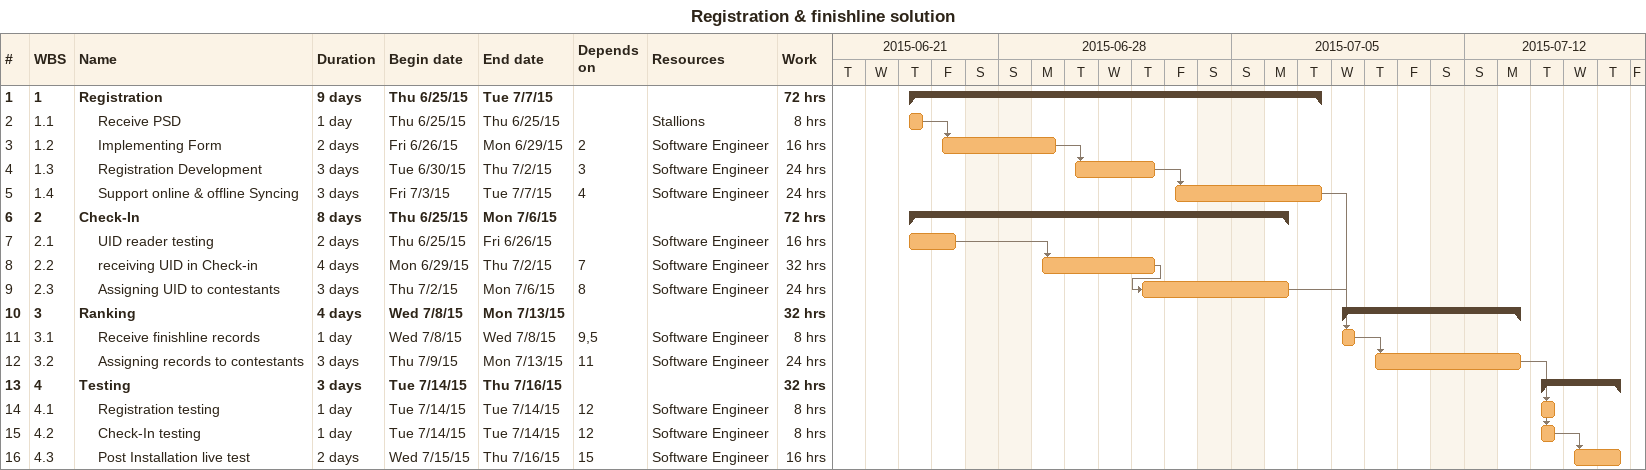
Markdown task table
Registration & finishline solution

| ID | WBS | Task | Duration | Start | Finish | Predecessors | Resources | Work (h) |
|---|---|---|---|---|---|---|---|---|
| 1 | 1 | **Registration** | 9d | 2015-06-25 | 2015-07-07 |  |  | 72 |
| 2 | 1.1 | Receive PSD | 1d | 2015-06-25 | 2015-06-25 |  | Stallions | 8 |
| 3 | 1.2 | Implementing Form | 2d | 2015-06-26 | 2015-06-29 | 2 | Software Engineer | 16 |
| 4 | 1.3 | Registration Development | 3d | 2015-06-30 | 2015-07-02 | 3 | Software Engineer | 24 |
| 5 | 1.4 | Support online & offline Syncing | 3d | 2015-07-03 | 2015-07-07 | 4 | Software Engineer | 24 |
| 6 | 2 | **Check-In** | 8d | 2015-06-25 | 2015-07-06 |  |  | 72 |
| 7 | 2.1 | UID reader testing | 2d | 2015-06-25 | 2015-06-26 |  | Software Engineer | 16 |
| 8 | 2.2 | receiving UID in Check-in | 4d | 2015-06-29 | 2015-07-02 | 7 | Software Engineer | 32 |
| 9 | 2.3 | Assigning UID to contestants | 3d | 2015-07-02 | 2015-07-06 | 8 | Software Engineer | 24 |
| 10 | 3 | **Ranking** | 4d | 2015-07-08 | 2015-07-13 |  |  | 32 |
| 11 | 3.1 | Receive finishline records | 1d | 2015-07-08 | 2015-07-08 | 9, 5 | Software Engineer | 8 |
| 12 | 3.2 | Assigning records to contestants | 3d | 2015-07-09 | 2015-07-13 | 11 | Software Engineer | 24 |
| 13 | 4 | **Testing** | 3d | 2015-07-14 | 2015-07-16 |  |  | 32 |
| 14 | 4.1 | Registration testing | 1d | 2015-07-14 | 2015-07-14 | 12 | Software Engineer | 8 |
| 15 | 4.2 | Check-In testing | 1d | 2015-07-14 | 2015-07-14 | 12 | Software Engineer | 8 |
| 16 | 4.3 | Post Installation live test | 2d | 2015-07-15 | 2015-07-16 | 15 | Software Engineer | 16 |
